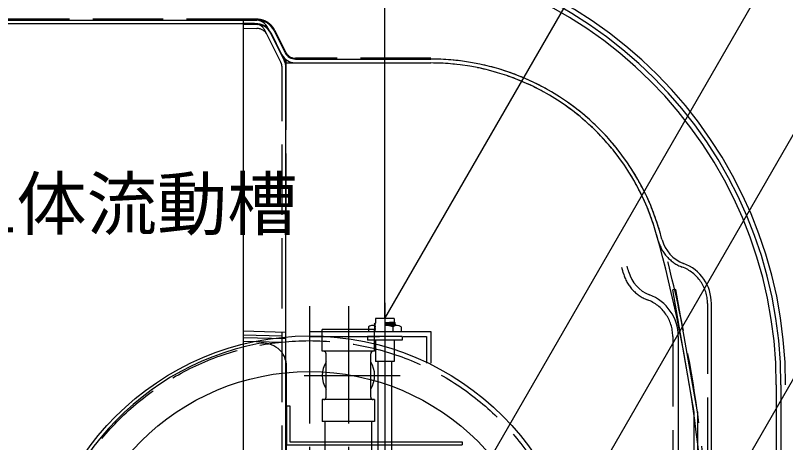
# Model space of a CAD drawing. Units: millimetres, scale not verified. Extents: x -8910 to 8910, y -6308 to 6308.
# Drawn here: x -4260 to -3274, y 969 to 1516 of the extents above; entities that cross this region are included whole.
import ezdxf
from ezdxf.enums import TextEntityAlignment as Align

# ---------------------------------------------------------------- set-up
doc = ezdxf.new("R2010")
doc.units = ezdxf.units.MM
doc.header["$LTSCALE"] = 30
for name, pattern in [('CHAIN1', [8, 5, -1, 1, -1]), ('CHAIN2', [12, 9, -1, 1, -1]), ('DASHED3', [4, 3, -1]), ('DOUBLE_CHAIN2', [12.8, 9, -1, 0.6, -0.6, 0.6, -1])]:
    doc.linetypes.add(name, pattern=pattern)
for name, color, linetype, lineweight in [('0-1_空気管', 3, 'Continuous', 25), ('0-5_躯体', 3, 'Continuous', 25), ('0-A_07', 3, 'Continuous', 25), ('0-D_文字', 7, 'Continuous', 25), ('0-E_08', 2, 'Continuous', 25)]:
    doc.layers.add(name, color=color, linetype=linetype, lineweight=lineweight)
doc.styles.add('ＭＳ ゴシック', font='')
doc.styles.get('ＭＳ ゴシック').set_extended_font_data('MS Gothic')

msp = doc.modelspace()

# ---------------------------------------------------------------- linework, layer by layer
at = {"layer": '0-1_空気管', "linetype": 'DASHED3'}
for p, q in [((-3951.21, 1511.16), (-4326.48, 1511.16)), ((-3951.21, 1505.16), (-4326.48, 1505.16)), ((-3954.02, 1505.58), (-3968.85, 1505.96)), ((-3968.85, 1499.95), (-3950.97, 1499.48)), ((-3920.43, 1456.15), (-3941, 1497.29)), ((-3933.32, 1494.1), (-3919.37, 1466.22)), ((-3914.01, 1468.9), (-3927.95, 1496.79)), ((-3728.16, 1461.16), (-3901.48, 1461.16)), ((-3913.85, 1459.44), (-3913.85, 1260.58)), ((-3901.48, 1455.16), (-3728.16, 1455.16)), ((-3918.84, 60.88), (-3918.84, 1449.44)), ((-3373.85, 1147.09), (-3373.85, 363.23)), ((-3918.84, 1105.3), (-3968.85, 1106.62)), ((-3418.39, 1105.16), (-3418.39, 405.16)), ((-3918.84, 1097.39), (-3968.85, 1098.7))]:
    msp.add_line(p, q, dxfattribs=at)
at = {"layer": '0-1_空気管'}
for p, q in [((-4326.48, 1510.16), (-3951.21, 1510.16)), ((-3968.85, 1510.96), (-3968.85, -0.64)), ((-3968.85, 1510.96), (-3953.89, 1510.57)), ((-3951.21, 1505.16), (-4326.48, 1505.16)), ((-3968.85, 1504.95), (-3950.84, 1504.48)), ((-3936.53, 1499.53), (-3915.96, 1458.38)), ((-3933.32, 1494.1), (-3919.37, 1466.22)), ((-3928.85, 1496.34), (-3914.9, 1468.45)), ((-3901.48, 1460.16), (-3728.16, 1460.16)), ((-3913.85, 55.16), (-3913.85, 1455.16)), ((-3901.48, 1455.16), (-3728.16, 1455.16)), ((-3414.45, 1165.27), (-3418.41, 1164.71)), ((-3390.81, 1008.17), (-3418.41, 1164.71)), ((-3386.81, 1008.52), (-3414.45, 1165.27)), ((-3368.85, 363.23), (-3368.85, 1147.09)), ((-3913.85, 1110.18), (-3968.85, 1111.62)), ((-3411.39, 1105.16), (-3411.39, 405.16)), ((-3968.85, 1103.71), (-3913.85, 1102.27)), ((-3913.06, 443.89), (-3913.06, 1066.43)), ((-3285.84, 1043.16), (-3285.84, 467.16)), ((-3279.84, 1043.16), (-3279.84, 467.16)), ((-3390.81, 502.15), (-3390.81, 1008.17)), ((-3386.81, 1008.52), (-3386.81, 501.8))]:
    msp.add_line(p, q, dxfattribs=at)
at = {"layer": '0-1_空気管', "linetype": 'DOUBLE_CHAIN2'}
for p in [(-3915.96, 1458.38), (-3913.85, 1449.44)]:
    msp.add_line(p, (-3913.85, 1454.16), dxfattribs=at)
at = {"layer": '0-1_空気管', "linetype": 'CHAIN1'}
msp.add_line((-3883.85, 1143.78), (-3883.85, 364.21), dxfattribs=at)
at = {"layer": '0-1_空気管', "linetype": 'DOUBLE_CHAIN2'}
msp.add_lwpolyline([(-3919.37, 1466.22), (-3913.85, 1455.16), (-3901.48, 1455.16)], dxfattribs=at)
at = {"layer": '0-1_空気管'}
for radius in [350.5, 305]:
    msp.add_circle((-3883.85, 755.16), radius, dxfattribs=at)
at = {"layer": '0-1_空気管', "linetype": 'DASHED3'}
msp.add_circle((-3883.85, 755.16), 344.5, dxfattribs=at)
at = {"layer": '0-1_空気管'}
for centre, radius, start, end in [((-3835.85, 1043.16), 562, 0, 90), ((-3835.85, 1043.16), 556, 0, 90), ((-3835.85, 1043.16), 550, 0, 90), ((-3954.42, 1490.58), 20, 26.564, 88.5), ((-3951.21, 1485.16), 25, 26.565, 90), ((-3951.21, 1485.16), 20, 26.565, 90), ((-3951.37, 1484.48), 20, 26.564, 88.5), ((-3901.48, 1475.16), 20, 206.565, 270), ((-3901.48, 1475.16), 15, 206.565, 270), ((-3728.16, 1155.16), 305, 15.466, 90), ((-3933.84, 1449.44), 20, 0, 26.564), ((-3728.16, 1155.16), 300, 15.466, 90), ((-5173.85, 755.16), 1800, 0, 15.466), ((-5173.85, 755.16), 1805, 15.216, 15.466), ((-3388.7, 1240.71), 45, 195.216, 249.424), ((-5218.39, 713.23), 1807, 15.216, 15.466), ((-3423.84, 1147.09), 55, 0, 69.424), ((-3433.25, 1198.78), 43, 195.216, 249.424), ((-3468.39, 1105.16), 57, 0, 69.424), ((-3883.06, 755.16), 347, 100.91, 259.09), ((-3943.06, 1066.43), 30, 0, 100.91)]:
    msp.add_arc(centre, radius, start, end, dxfattribs=at)
at = {"layer": '0-1_空気管', "linetype": 'DASHED3'}
for centre, radius, start, end in [((-3951.21, 1485.16), 26, 26.565, 90), ((-3954.42, 1490.58), 15, 26.564, 88.5), ((-3951.21, 1485.16), 20, 26.565, 90), ((-3951.37, 1484.48), 15, 26.564, 88.5), ((-3901.48, 1475.16), 20, 206.565, 270), ((-3901.48, 1475.16), 14, 206.565, 270), ((-3728.16, 1155.16), 305, 15.466, 90), ((-3933.84, 1449.44), 15, 0, 26.564), ((-3728.16, 1155.16), 300, 15.466, 90), ((-5173.85, 755.16), 1800, 15.216, 15.466), ((-5173.85, 755.16), 1805, 0, 15.466), ((-3388.7, 1240.71), 50, 195.216, 249.424), ((-3423.84, 1147.09), 50, 0, 69.424), ((-5218.39, 713.23), 1800, 15.216, 15.466), ((-3433.25, 1198.78), 50, 195.216, 249.424), ((-3468.39, 1105.16), 50, 0, 69.424)]:
    msp.add_arc(centre, radius, start, end, dxfattribs=at)
at = {"layer": '0-5_躯体', "linetype": 'CHAIN1'}
for p, q in [((-3833.84, 1143.78), (-3833.84, 364.21)), ((-3890.58, 1055.16), (-3767.36, 1055.16))]:
    msp.add_line(p, q, dxfattribs=at)
at = {"layer": '0-5_躯体'}
for p, q in [((-3775.19, 1128.16), (-3799.19, 1128.16)), ((-3799.19, 1128.16), (-3799.19, 1121.9)), ((-3775.19, 1128.16), (-3775.19, 1123.16)), ((-3808.19, 1117.16), (-3808.19, 1111.16)), ((-3800.23, 1119.16), (-3802.87, 1119.16)), ((-3775.19, 1123.16), (-3787.19, 1122.53)), ((-3773.41, 1122.25), (-3787.19, 1121.53)), ((-3775.19, 1121.1), (-3787.19, 1120.47)), ((-3773.41, 1120.2), (-3787.19, 1119.48)), ((-3771.51, 1119.16), (-3787.19, 1119.16)), ((-3776.83, 1117.16), (-3776.83, 1111.16)), ((-3775.19, 1123.16), (-3773.41, 1122.25)), ((-3775.19, 1121.1), (-3773.41, 1122.25)), ((-3775.19, 1121.1), (-3773.41, 1120.19)), ((-3774.99, 1119.16), (-3773.41, 1120.19)), ((-3766.19, 1117.16), (-3766.19, 1111.16)), ((-3727.85, 1111.16), (-3883.84, 1111.16)), ((-3867.35, 1086.07), (-3867.35, 1114.16)), ((-3809.19, 1105.16), (-3809.19, 1100.16)), ((-3765.19, 1105.16), (-3809.19, 1105.16)), ((-3765.19, 1105.16), (-3765.19, 1100.16)), ((-3727.85, 1070.93), (-3727.85, 1111.16)), ((-3765.19, 1100.16), (-3809.19, 1100.16)), ((-3799.19, 1100.16), (-3799.19, 1073.16)), ((-3775.19, 1100.16), (-3775.19, 1073.16)), ((-3800.34, 1086.07), (-3867.35, 1086.07)), ((-3862.45, 1027.36), (-3862.45, 1082.96)), ((-3805.24, 1027.36), (-3805.24, 1082.96)), ((-3775.19, 1073.16), (-3799.19, 1073.16)), ((-3796.19, 1073.16), (-3796.19, 936.16)), ((-3778.19, 936.16), (-3778.19, 1073.16)), ((-3867.35, 1024.26), (-3867.35, 996.16)), ((-3800.34, 1024.26), (-3867.35, 1024.26)), ((-3800.34, 1024.26), (-3800.34, 996.16)), ((-3800.34, 996.16), (-3867.35, 996.16)), ((-3863.84, 814.16), (-3863.84, 996.16)), ((-3803.84, 814.16), (-3803.84, 996.16))]:
    msp.add_line(p, q, dxfattribs=at)
for points in [[(-3799.19, 1121.9), (-3800.87, 1120.81), (-3799.19, 1119.84), (-3800.87, 1118.75), (-3799.19, 1117.77), (-3800.87, 1116.68), (-3799.19, 1115.7), (-3800.87, 1114.62), (-3799.19, 1113.64), (-3800.87, 1112.55), (-3799.19, 1111.58)], [(-3800.34, 1086.07), (-3800.34, 1114.16), (-3867.35, 1114.16)]]:
    msp.add_lwpolyline(points, dxfattribs=at)
at = {"layer": '0-5_躯体', "linetype": 'DASHED3'}
msp.add_lwpolyline([(-3883.85, 1105.16), (-3733.85, 1105.16), (-3733.85, 1070.93)], dxfattribs=at)
at = {"layer": '0-5_躯体'}
for centre, radius, start, end in [((-3802.87, 1111.08), 8.08, 90, 131.197), ((-3787.26, 1090.97), 28.19, 68.286, 89.855), ((-3771.51, 1111.08), 8.08, 48.803, 131.197), ((-3865.55, 1082.96), 3.1, 0, 90), ((-3802.14, 1082.96), 3.1, 90, 180), ((-3833.84, 1055.16), 33.5, 148.625, 211.375), ((-3833.84, 1055.16), 33.5, 328.625, 31.375), ((-3865.55, 1027.36), 3.1, 270, 0), ((-3802.14, 1027.36), 3.1, 180, 270)]:
    msp.add_arc(centre, radius, start, end, dxfattribs=at)
at = {"layer": '0-A_07', "color": 6}
msp.add_line((-3787.19, 1128.16), (-3787.19, 2256.89), dxfattribs=at)
at = {"layer": '0-A_07', "linetype": 'CHAIN2'}
msp.add_line((-3787.19, 1148.23), (-3787.19, 670.97), dxfattribs=at)
at = {"layer": '0-D_文字', "color": 3}
for p, q in [((-3787.19, 1128.16), (-3327.14, 1924.99)), ((-3660.9, 933.8), (-3283.69, 1587.14)), ((-3616.53, 752.49), (-3257.59, 1374.19)), ((-3434.62, 755.16), (-3214.5, 1136.42))]:
    msp.add_line(p, q, dxfattribs=at)
at = {"layer": '0-E_08', "color": 3}
for p, q in [((-3913.06, 1016.16), (-3909.06, 1016.16)), ((-3909.06, 1016.16), (-3909.06, 970.16))]:
    msp.add_line(p, q, dxfattribs=at)
for points in [[(-3913.06, 1016.16), (-3913.06, 966.16), (-3688.06, 966.16)], [(-3909.06, 970.16), (-3688.06, 970.16), (-3688.06, 966.16)]]:
    msp.add_lwpolyline(points, dxfattribs=at)

# ---------------------------------------------------------------- texts
at = {"layer": '0-D_文字', "color": 4, "style": 'ＭＳ ゴシック'}
msp.add_text('担体流動槽', height=65.98, dxfattribs=at).set_placement((-4349.08, 1222.09), align=Align.BOTTOM_LEFT)

doc.saveas('drawing.dxf')
